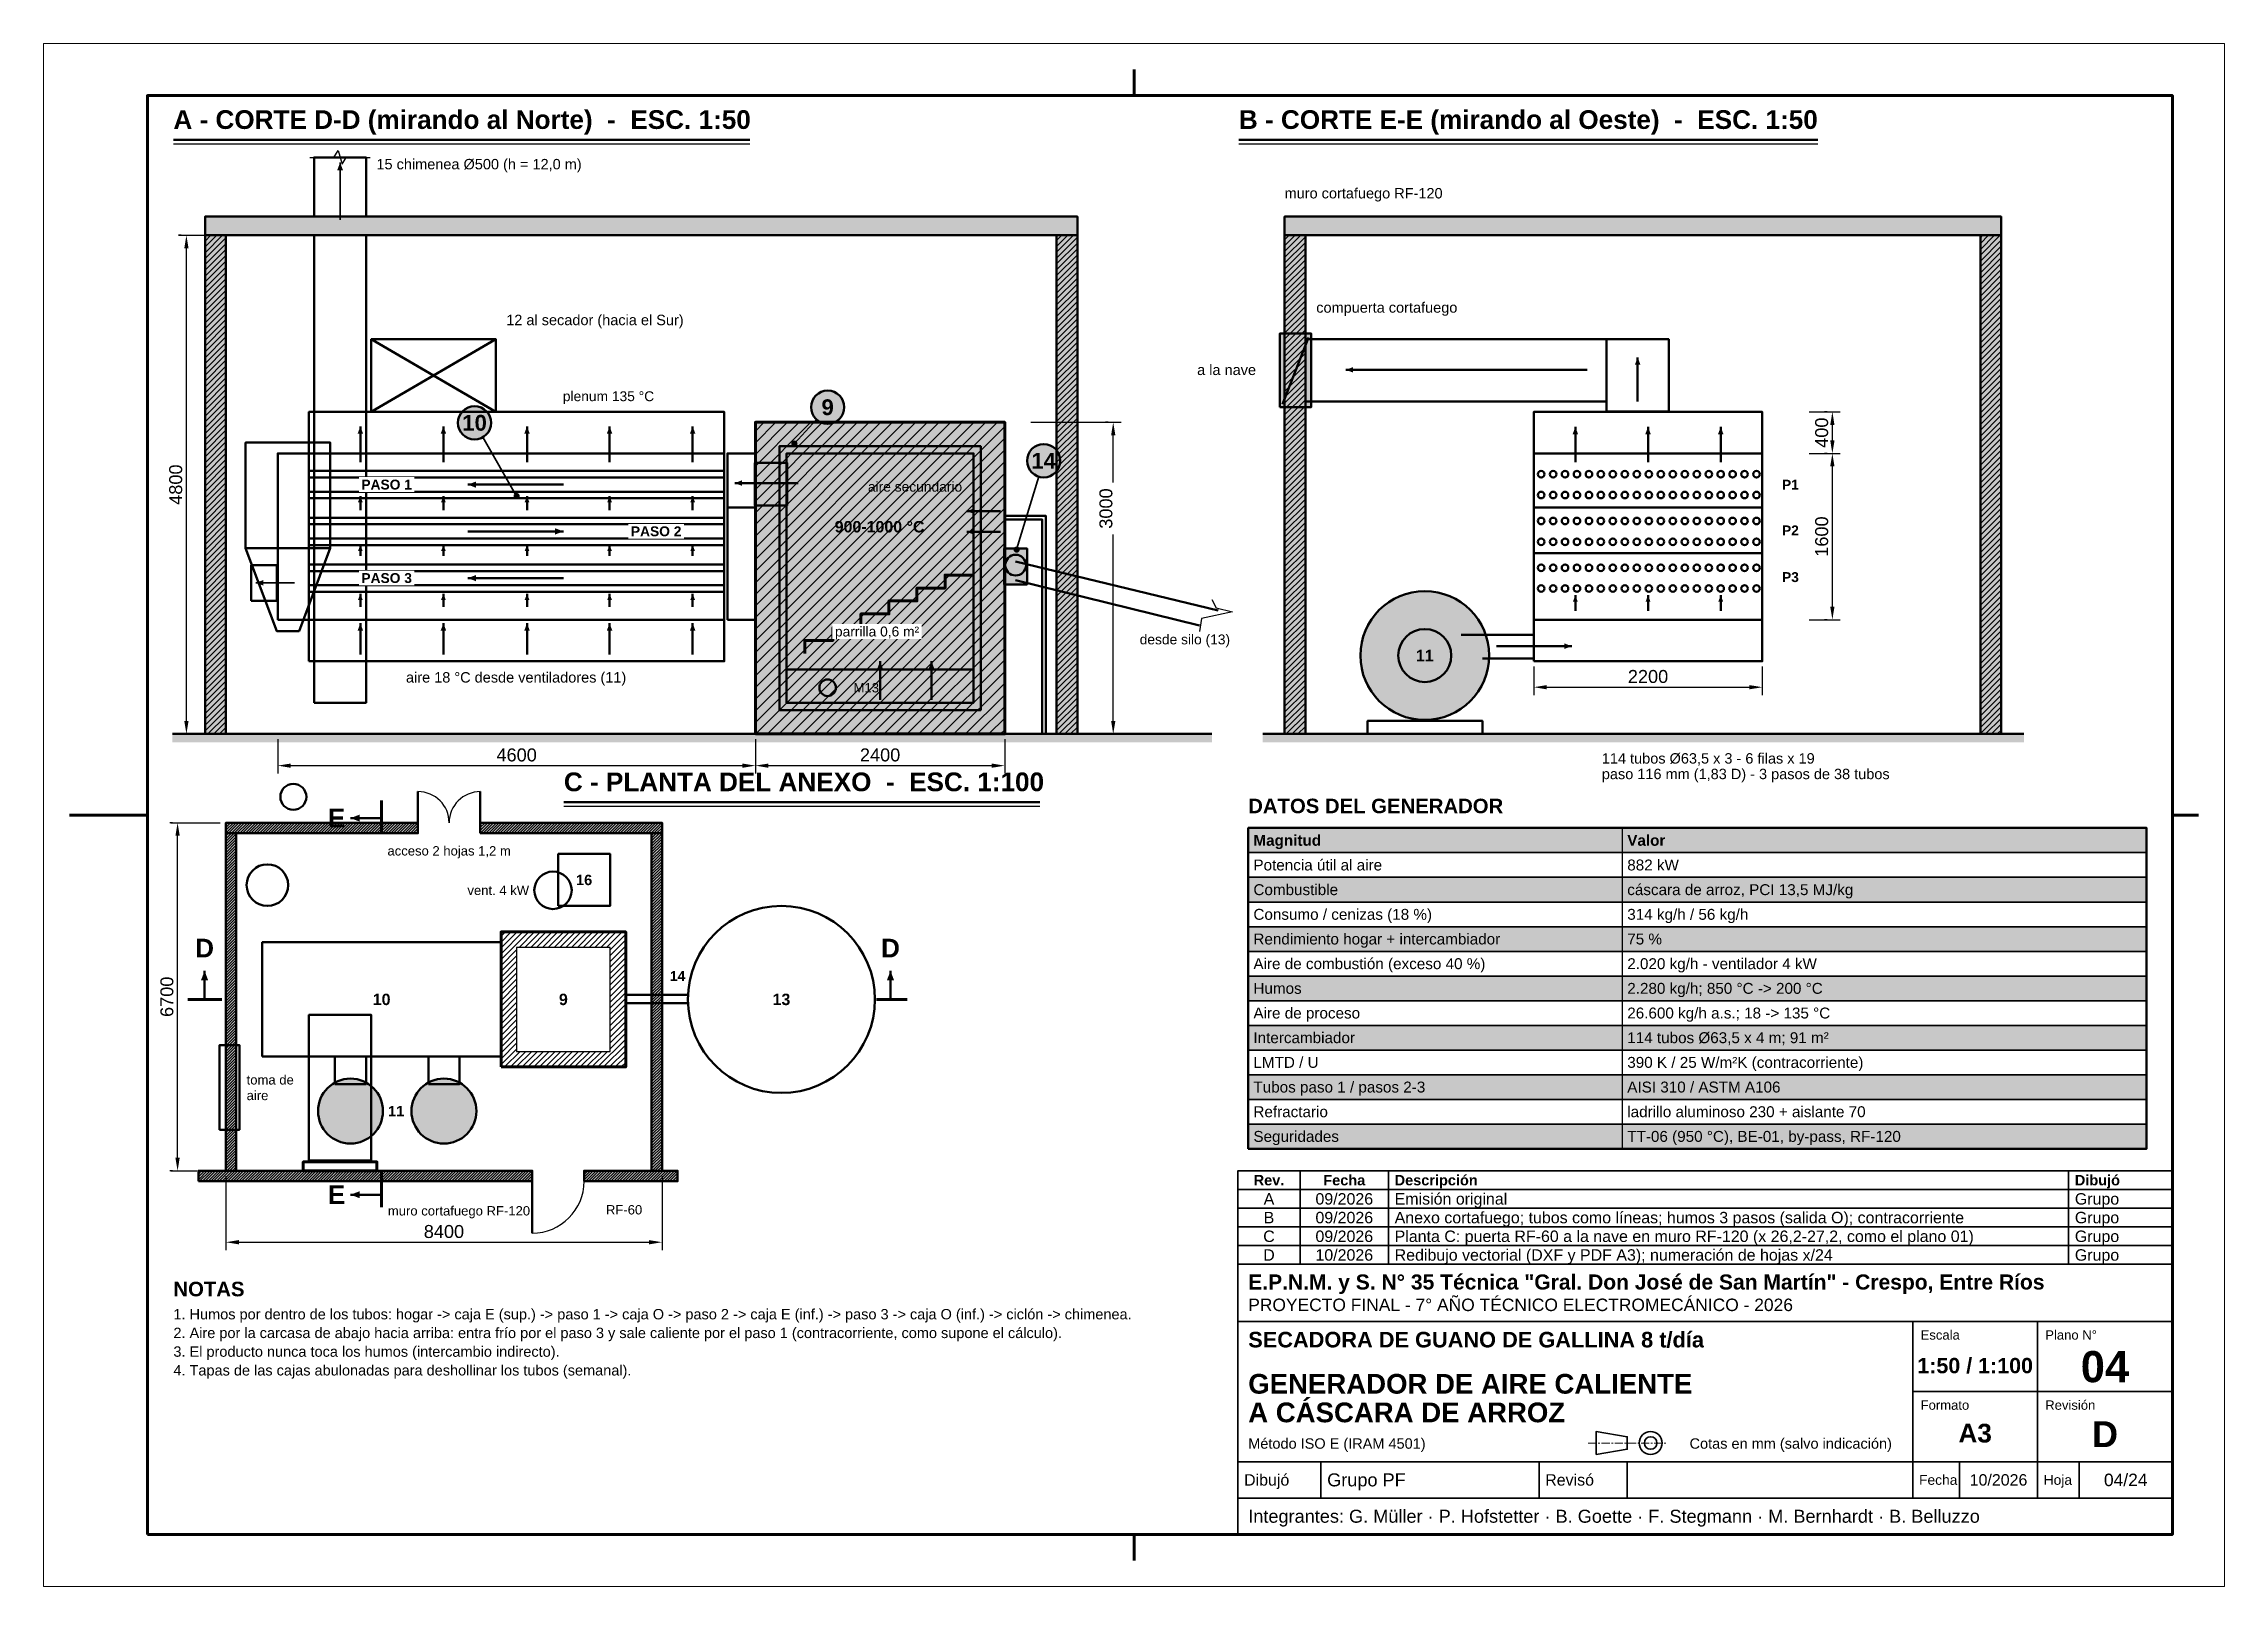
# Model space of a CAD drawing. Header units: millimetres. Extents: x 0 to 420, y 0 to 297.
import ezdxf
from ezdxf.enums import TextEntityAlignment as Align

# ---------------------------------------------------------------- set-up
doc = ezdxf.new("R2010")
doc.units = ezdxf.units.MM
doc.header["$LTSCALE"] = 0.5
doc.linetypes.add('CENTER', pattern=[5.08, 3.175, -0.635, 0.635, -0.635])
for name, color, linetype, lineweight in [('CONTORNO', 7, 'CONTINUOUS', 50), ('COTAS', 7, 'CONTINUOUS', 25), ('EJES', 1, 'CENTER', 18), ('FINO', 7, 'CONTINUOUS', 25), ('HOJA', 8, 'CONTINUOUS', 13), ('RAYADO', 8, 'CONTINUOUS', 18), ('RECUADRO', 7, 'CONTINUOUS', 70), ('RELLENO', 9, 'CONTINUOUS', 13), ('ROTULO', 7, 'CONTINUOUS', 35), ('TEXTO', 7, 'CONTINUOUS', 25)]:
    doc.layers.add(name, color=color, linetype=linetype, lineweight=lineweight)
doc.styles.add('NEGRITA', font='arialbd.ttf')
doc.styles.get("Standard").update_dxf_attribs({"font": 'arial.ttf'})
doc.dimstyles.new('IRAM', dxfattribs={"dimtxt": 2.5, "dimasz": 2.5, "dimexe": 1.5, "dimexo": 1, "dimgap": 0.8, "dimtad": 1, "dimdec": 1, "dimtxsty": 'Standard', "dimcen": 2.5, "dimazin": 3, "dimtfac": 1, "dimtmove": 0, "dimatfit": 3})

msp = doc.modelspace()

# ---------------------------------------------------------------- hatches: boundary and pattern name
at = {"layer": 'CONTORNO', "true_color": 0x6e6e6e}
for points in [[(57.1, 274.1), (56.53, 272.6), (57.67, 272.6)], [(81.7, 212.1), (83.3, 211.492), (83.3, 212.708)], [(133.1, 212.4), (134.5, 211.868), (134.5, 212.932)], [(100.1, 203.1), (98.5, 203.708), (98.5, 202.492)], [(40.9, 193.2), (42.3, 192.668), (42.3, 193.732)], [(81.7, 194.1), (83.3, 193.492), (83.3, 194.708)]]:
    msp.add_hatch(color=7, dxfattribs=at).paths.add_polyline_path(points)
at = {"layer": 'CONTORNO', "true_color": 0xd62828}
for points in [[(307, 236.6), (306.468, 235.2), (307.532, 235.2)], [(250.8, 234.2), (252.2, 233.668), (252.2, 234.732)], [(61, 223.3), (60.468, 221.9), (61.532, 221.9)], [(77, 223.3), (76.468, 221.9), (77.532, 221.9)], [(93.1, 223.3), (92.568, 221.9), (93.632, 221.9)], [(109, 223.3), (108.468, 221.9), (109.532, 221.9)], [(125, 223.3), (124.468, 221.9), (125.532, 221.9)], [(295, 223.2), (294.468, 221.8), (295.532, 221.8)], [(309, 223.2), (308.468, 221.8), (309.532, 221.8)], [(323, 223.2), (322.468, 221.8), (323.532, 221.8)], [(77, 209.9), (76.544, 208.7), (77.456, 208.7)], [(93.1, 209.9), (92.644, 208.7), (93.556, 208.7)], [(109, 209.9), (108.544, 208.7), (109.456, 208.7)], [(125, 209.9), (124.544, 208.7), (125.456, 208.7)]]:
    msp.add_hatch(color=7, dxfattribs=at).paths.add_polyline_path(points)
at = {"layer": 'CONTORNO', "true_color": 0x1f77b4}
for points in [[(177.8, 207), (179.2, 206.468), (179.2, 207.532)], [(177.8, 203), (179.2, 202.468), (179.2, 203.532)], [(61, 200.5), (60.544, 199.3), (61.456, 199.3)], [(77, 200.5), (76.544, 199.3), (77.456, 199.3)], [(93.1, 200.5), (92.644, 199.3), (93.556, 199.3)], [(109, 200.5), (108.544, 199.3), (109.456, 199.3)], [(77, 191.1), (76.544, 189.9), (77.456, 189.9)], [(93.1, 191.1), (92.644, 189.9), (93.556, 189.9)], [(109, 191.1), (108.544, 189.9), (109.456, 189.9)], [(125, 191.1), (124.544, 189.9), (125.456, 189.9)], [(295, 190.8), (294.544, 189.6), (295.456, 189.6)], [(309, 190.8), (308.544, 189.6), (309.456, 189.6)], [(323, 190.8), (322.544, 189.6), (323.456, 189.6)], [(61, 185.4), (60.468, 184), (61.532, 184)], [(77, 185.4), (76.468, 184), (77.532, 184)], [(93.1, 185.4), (92.568, 184), (93.632, 184)], [(109, 185.4), (108.468, 184), (109.532, 184)], [(125, 185.4), (124.468, 184), (125.532, 184)], [(294.3, 181), (292.9, 181.532), (292.9, 180.468)], [(161.1, 178.1), (160.568, 176.7), (161.632, 176.7)], [(171, 178.1), (170.468, 176.7), (171.532, 176.7)]]:
    msp.add_hatch(color=7, dxfattribs=at).paths.add_polyline_path(points)
at = {"layer": 'CONTORNO'}
for points in [[(59.1, 147.9), (60.9, 147.216), (60.9, 148.584)], [(31, 118.5), (30.316, 116.7), (31.684, 116.7)], [(163.1, 118.5), (162.416, 116.7), (163.784, 116.7)], [(59.1, 75.4), (60.9, 74.716), (60.9, 76.084)]]:
    msp.add_hatch(color=7, dxfattribs=at).paths.add_polyline_path(points)
at = {"layer": 'COTAS'}
h = msp.add_hatch(color=7, dxfattribs=at)
edge = h.paths.add_edge_path()
edge.add_arc((144.6, 220), 0.6, 0, 360)
h = msp.add_hatch(color=7, dxfattribs=at)
edge = h.paths.add_edge_path()
edge.add_arc((91.1, 209.9), 0.6, 0, 360)
h = msp.add_hatch(color=7, dxfattribs=at)
edge = h.paths.add_edge_path()
edge.add_arc((187.4, 199.6), 0.6, 0, 360)
at = {"layer": 'RAYADO'}
h = msp.add_hatch(dxfattribs=at)
h.set_pattern_fill('ANSI31', scale=0.25)
h.paths.add_polyline_path([(31.1, 164.1), (35.1, 164.1), (35.1, 260.1), (31.1, 260.1)])
h = msp.add_hatch(dxfattribs=at)
h.set_pattern_fill('ANSI31', scale=0.25)
h.paths.add_polyline_path([(195.1, 164.1), (199.1, 164.1), (199.1, 260.1), (195.1, 260.1)])
h = msp.add_hatch(dxfattribs=at)
h.set_pattern_fill('ANSI31', scale=0.25)
h.paths.add_polyline_path([(239, 164.1), (243, 164.1), (243, 260.1), (239, 260.1)])
h = msp.add_hatch(dxfattribs=at)
h.set_pattern_fill('ANSI31', scale=0.25)
h.paths.add_polyline_path([(373, 164.1), (377, 164.1), (377, 260.1), (373, 260.1)])
h = msp.add_hatch(dxfattribs=at)
h.set_pattern_fill('ANSI31', scale=0.5)
h.paths.add_polyline_path([(137.1, 164.1), (185.1, 164.1), (185.1, 224.1), (137.1, 224.1)])
h = msp.add_hatch(dxfattribs=at)
h.set_pattern_fill('EARTH', scale=0.35)
h.paths.add_polyline_path([(24.8, 162.5), (225, 162.5), (225, 164.1), (24.8, 164.1)])
h = msp.add_hatch(dxfattribs=at)
h.set_pattern_fill('EARTH', scale=0.35)
h.paths.add_polyline_path([(234.8, 162.5), (381.4, 162.5), (381.4, 164.1), (234.8, 164.1)])
h = msp.add_hatch(dxfattribs=at)
h.set_pattern_fill('ANSI31', scale=0.12)
h.paths.add_polyline_path([(35.1, 145), (72.1, 145), (72.1, 147), (35.1, 147)])
h = msp.add_hatch(dxfattribs=at)
h.set_pattern_fill('ANSI31', scale=0.12)
h.paths.add_polyline_path([(84.1, 145), (119.1, 145), (119.1, 147), (84.1, 147)])
h = msp.add_hatch(dxfattribs=at)
h.set_pattern_fill('ANSI31', scale=0.12)
h.paths.add_polyline_path([(35.1, 80), (37.1, 80), (37.1, 145), (35.1, 145)])
h = msp.add_hatch(dxfattribs=at)
h.set_pattern_fill('ANSI31', scale=0.12)
h.paths.add_polyline_path([(117.1, 80), (119.1, 80), (119.1, 145), (117.1, 145)])
h = msp.add_hatch(dxfattribs=at)
h.set_pattern_fill('ANSI31', scale=0.25)
h.paths.add_polyline_path([(88.1, 100), (112.1, 100), (112.1, 126), (88.1, 126)])
h.paths.add_polyline_path([(91.1, 103), (109.1, 103), (109.1, 123), (91.1, 123)], flags=16)
h = msp.add_hatch(dxfattribs=at)
h.set_pattern_fill('ANSI31', scale=0.12)
h.paths.add_polyline_path([(29.8, 78), (94.1, 78), (94.1, 80), (29.8, 80)])
h = msp.add_hatch(dxfattribs=at)
h.set_pattern_fill('ANSI31', scale=0.12)
h.paths.add_polyline_path([(104.1, 78), (122.1, 78), (122.1, 80), (104.1, 80)])
at = {"layer": 'RELLENO', "true_color": 0x7d7d7d}
for points in [[(31.1, 260.1), (199.1, 260.1), (199.1, 263.7), (31.1, 263.7)], [(239, 260.1), (377, 260.1), (377, 263.7), (239, 263.7)]]:
    msp.add_hatch(color=7, dxfattribs=at).paths.add_polyline_path(points)
at = {"layer": 'RELLENO', "true_color": 0xcdc3af}
for points in [[(31.1, 164.1), (35.1, 164.1), (35.1, 260.1), (31.1, 260.1)], [(195.1, 164.1), (199.1, 164.1), (199.1, 260.1), (195.1, 260.1)], [(239, 164.1), (243, 164.1), (243, 260.1), (239, 260.1)], [(373, 164.1), (377, 164.1), (377, 260.1), (373, 260.1)]]:
    msp.add_hatch(color=7, dxfattribs=at).paths.add_polyline_path(points)
at = {"layer": 'RELLENO', "true_color": 0xffffff}
for points in [[(238.1, 227), (244.1, 227), (244.1, 241.2), (238.1, 241.2)], [(137, 208.1), (143.2, 208.1), (143.2, 216.3), (137, 216.3)], [(143.1, 170.1), (179.1, 170.1), (179.1, 218.1), (143.1, 218.1)], [(185, 192.9), (189.4, 192.9), (189.4, 199.8), (185, 199.8)], [(35.1, 145), (72.1, 145), (72.1, 147), (35.1, 147)], [(84.1, 145), (119.1, 145), (119.1, 147), (84.1, 147)], [(35.1, 80), (37.1, 80), (37.1, 145), (35.1, 145)], [(117.1, 80), (119.1, 80), (119.1, 145), (117.1, 145)], [(29.8, 78), (94.1, 78), (94.1, 80), (29.8, 80)], [(104.1, 78), (122.1, 78), (122.1, 80), (104.1, 80)]]:
    msp.add_hatch(color=7, dxfattribs=at).paths.add_polyline_path(points)
h = msp.add_hatch(color=7, dxfattribs=at)
edge = h.paths.add_edge_path()
edge.add_arc((83, 224), 3.2, 0, 360)
h = msp.add_hatch(color=7, dxfattribs=at)
edge = h.paths.add_edge_path()
edge.add_arc((151, 227), 3.2, 0, 360)
at = {"layer": 'RELLENO', "true_color": 0xcda078}
msp.add_hatch(color=7, dxfattribs=at).paths.add_polyline_path([(137.1, 164.1), (185.1, 164.1), (185.1, 224.1), (137.1, 224.1)])
at = {"layer": 'RELLENO', "true_color": 0xffffff}
h = msp.add_hatch(color=7, dxfattribs=at)
edge = h.paths.add_edge_path()
edge.add_arc((192.6, 216.7), 3.2, 0, 360)
h = msp.add_hatch(color=7, dxfattribs=at)
edge = h.paths.add_edge_path()
edge.add_arc((266, 179.2), 12.4, 0, 360)
at = {"layer": 'RELLENO', "true_color": 0xe2e8ee}
msp.add_hatch(color=7, dxfattribs=at).paths.add_polyline_path([(232, 141.25), (405, 141.25), (405, 146), (232, 146)])
at = {"layer": 'RELLENO', "true_color": 0xf6f7f8}
for points in [[(232, 131.75), (405, 131.75), (405, 136.5), (232, 136.5)], [(232, 122.25), (405, 122.25), (405, 127), (232, 127)], [(232, 112.75), (405, 112.75), (405, 117.5), (232, 117.5)], [(232, 103.25), (405, 103.25), (405, 108), (232, 108)], [(232, 93.75), (405, 93.75), (405, 98.5), (232, 98.5)], [(232, 84.25), (405, 84.25), (405, 89), (232, 89)]]:
    msp.add_hatch(color=7, dxfattribs=at).paths.add_polyline_path(points)
at = {"layer": 'RELLENO', "true_color": 0xffffff}
h = msp.add_hatch(color=7, dxfattribs=at)
edge = h.paths.add_edge_path()
edge.add_arc((59.1, 91.5), 6.25, 0, 360)
h = msp.add_hatch(color=7, dxfattribs=at)
edge = h.paths.add_edge_path()
edge.add_arc((77.1, 91.5), 6.25, 0, 360)

# ---------------------------------------------------------------- linework, layer by layer
at = {"layer": 'CONTORNO'}
for p, q in [((25, 278.5), (135.9979, 278.5)), ((230.2, 278.5), (341.6742, 278.5)), ((243.6, 240.4), (238.6, 227.6)), ((24.8, 164.1), (225, 164.1)), ((234.8, 164.1), (381.4, 164.1)), ((72.1, 147), (72.1, 153)), ((84.1, 147), (84.1, 153)), ((100.2, 151), (191.835, 151)), ((112.1, 113.9), (124.1, 113.9)), ((112.1, 112.25), (124.1, 112.25)), ((94.1, 78), (94.1, 68))]:
    msp.add_line(p, q, dxfattribs=at)
at = {"layer": 'CONTORNO', "lineweight": 35, "true_color": 0x6e6e6e}
for p, q in [((57.1, 263.1), (57.1, 274.1)), ((48.3, 193.2), (40.9, 193.2))]:
    msp.add_line(p, q, dxfattribs=at)
at = {"layer": 'CONTORNO', "lineweight": 50, "true_color": 0xd62828}
for p, q in [((63.1, 226.1), (87.1, 240.1)), ((63.1, 240.1), (87.1, 226.1)), ((307, 228.1), (307, 236.6)), ((297.3, 234.2), (250.8, 234.2)), ((61, 216.4), (61, 223.3)), ((77, 216.4), (77, 223.3)), ((93.1, 216.4), (93.1, 223.3)), ((109, 216.4), (109, 223.3)), ((125, 216.4), (125, 223.3)), ((295, 216.4), (295, 223.2)), ((309, 216.4), (309, 223.2)), ((323, 216.4), (323, 223.2)), ((77, 207.2), (77, 209.9)), ((93.1, 207.2), (93.1, 209.9)), ((109, 207.2), (109, 209.9)), ((125, 207.2), (125, 209.9))]:
    msp.add_line(p, q, dxfattribs=at)
at = {"layer": 'CONTORNO', "lineweight": 50}
for p, q in [((51.1, 218.1), (131.1, 218.1)), ((51.1, 214.735), (131.1, 214.735)), ((287, 218.1), (331, 218.1)), ((51.1, 213.465), (131.1, 213.465)), ((51.1, 210.735), (131.1, 210.735)), ((51.1, 209.465), (131.1, 209.465)), ((131.7, 207.7), (137.1, 207.7)), ((287, 207.7), (331, 207.7)), ((51.1, 205.735), (131.1, 205.735)), ((51.1, 204.465), (131.1, 204.465)), ((51.1, 201.735), (131.1, 201.735)), ((51.1, 200.465), (131.1, 200.465)), ((287, 198.9), (331, 198.9)), ((51.1, 196.735), (131.1, 196.735)), ((51.1, 195.465), (131.1, 195.465)), ((187.2, 197.3), (226.2, 187.9)), ((187.2, 193.7), (222.6, 185)), ((51.1, 192.735), (131.1, 192.735)), ((51.1, 191.465), (131.1, 191.465)), ((51.1, 186.1), (131.1, 186.1)), ((287, 186.1), (331, 186.1)), ((273, 183.2), (287, 183.2)), ((143.1, 176.5), (179.1, 176.5)), ((277.1, 178.6), (287, 178.6)), ((65.1, 147.9), (59.1, 147.9)), ((31, 113), (31, 118.5)), ((163.1, 113), (163.1, 118.5)), ((65.1, 75.4), (59.1, 75.4))]:
    msp.add_line(p, q, dxfattribs=at)
at = {"layer": 'CONTORNO', "lineweight": 50, "true_color": 0x6e6e6e}
for p, q in [((100.1, 212.1), (81.7, 212.1)), ((145.3, 212.4), (133.1, 212.4)), ((81.7, 203.1), (100.1, 203.1)), ((100.1, 194.1), (81.7, 194.1))]:
    msp.add_line(p, q, dxfattribs=at)
at = {"layer": 'CONTORNO', "lineweight": 50, "true_color": 0x1f77b4}
for p, q in [((184.3, 207), (177.8, 207)), ((184.3, 203), (177.8, 203)), ((61, 198.4), (61, 200.5)), ((77, 198.4), (77, 200.5)), ((93.1, 198.4), (93.1, 200.5)), ((109, 198.4), (109, 200.5)), ((77, 188.6), (77, 191.1)), ((93.1, 188.6), (93.1, 191.1)), ((109, 188.6), (109, 191.1)), ((125, 188.6), (125, 191.1)), ((295, 187.8), (295, 190.8)), ((309, 187.8), (309, 190.8)), ((323, 187.8), (323, 190.8)), ((61, 179.4), (61, 185.4)), ((77, 179.4), (77, 185.4)), ((93.1, 179.4), (93.1, 185.4)), ((109, 179.4), (109, 185.4)), ((125, 179.4), (125, 185.4)), ((279.8, 181), (294.3, 181)), ((161.1, 170.7), (161.1, 178.1)), ((171, 170.7), (171, 178.1))]:
    msp.add_line(p, q, dxfattribs=at)
at = {"layer": 'CONTORNO', "lineweight": 70}
for p, q in [((65.1, 145), (65.1, 151.3)), ((27.75, 113), (34.3, 113)), ((160.4, 113), (166.3, 113)), ((65.1, 73), (65.1, 80))]:
    msp.add_line(p, q, dxfattribs=at)
at = {"layer": 'CONTORNO'}
for points in [[(52.1, 263.7), (62.1, 263.7), (62.1, 275.1), (52.1, 275.1)], [(31.1, 260.1), (199.1, 260.1), (199.1, 263.7), (31.1, 263.7)], [(239, 260.1), (377, 260.1), (377, 263.7), (239, 263.7)], [(31.1, 164.1), (35.1, 164.1), (35.1, 260.1), (31.1, 260.1)], [(52.1, 170.1), (62.1, 170.1), (62.1, 260.1), (52.1, 260.1)], [(195.1, 164.1), (199.1, 164.1), (199.1, 260.1), (195.1, 260.1)], [(239, 164.1), (243, 164.1), (243, 260.1), (239, 260.1)], [(373, 164.1), (377, 164.1), (377, 260.1), (373, 260.1)], [(137, 208.1), (143.2, 208.1), (143.2, 216.3), (137, 216.3)], [(40, 189.7), (44.9, 189.7), (44.9, 196.6), (40, 196.6)], [(232, 84.25), (405, 84.25), (405, 146), (232, 146)], [(51.1, 82), (63.1, 82), (63.1, 110), (51.1, 110)]]:
    msp.add_lwpolyline(points, close=True, dxfattribs=at)
at = {"layer": 'CONTORNO', "lineweight": 50, "true_color": 0xd62828}
for points in [[(63.1, 226.1), (87.1, 226.1), (87.1, 240.1), (63.1, 240.1)], [(243, 228.1), (301, 228.1), (301, 240.1), (243, 240.1)], [(301, 226.2), (313, 226.2), (313, 240.1), (301, 240.1)]]:
    msp.add_lwpolyline(points, close=True, dxfattribs=at)
at = {"layer": 'CONTORNO', "lineweight": 50}
for points in [[(238.1, 227), (244.1, 227), (244.1, 241.2), (238.1, 241.2)], [(51.1, 178.1), (131.1, 178.1), (131.1, 226.1), (51.1, 226.1)], [(287, 178.1), (331, 178.1), (331, 226.1), (287, 226.1)], [(38.9, 199.9), (55.2, 199.9), (55.2, 220.2), (38.9, 220.2)], [(141.7, 168.7), (180.5, 168.7), (180.5, 219.5), (141.7, 219.5)], [(45.1, 186.1), (51.1, 186.1), (51.1, 218.1), (45.1, 218.1)], [(131.7, 186.1), (137.1, 186.1), (137.1, 218.1), (131.7, 218.1)], [(143.1, 170.1), (179.1, 170.1), (179.1, 218.1), (143.1, 218.1)], [(185, 192.9), (189.4, 192.9), (189.4, 199.8), (185, 199.8)], [(255, 164.1), (277.1, 164.1), (277.1, 166.6), (255, 166.6)], [(35.1, 145), (72.1, 145), (72.1, 147), (35.1, 147)], [(84.1, 145), (119.1, 145), (119.1, 147), (84.1, 147)], [(35.1, 80), (37.1, 80), (37.1, 145), (35.1, 145)], [(117.1, 80), (119.1, 80), (119.1, 145), (117.1, 145)], [(99.1, 131), (109.1, 131), (109.1, 141), (99.1, 141)], [(42.1, 102), (88.1, 102), (88.1, 124), (42.1, 124)], [(33.9, 87.9), (37.7, 87.9), (37.7, 104.2), (33.9, 104.2)], [(56.1, 96.7), (62.1, 96.7), (62.1, 102), (56.1, 102)], [(74.1, 96.7), (80.1, 96.7), (80.1, 102), (74.1, 102)], [(29.8, 78), (94.1, 78), (94.1, 80), (29.8, 80)], [(104.1, 78), (122.1, 78), (122.1, 80), (104.1, 80)]]:
    msp.add_lwpolyline(points, close=True, dxfattribs=at)
at = {"layer": 'CONTORNO', "lineweight": 70}
for points in [[(137.1, 164.1), (185.1, 164.1), (185.1, 224.1), (137.1, 224.1)], [(88.1, 100), (112.1, 100), (112.1, 126), (88.1, 126)], [(50, 80), (64.2, 80), (64.2, 81.7), (50, 81.7)]]:
    msp.add_lwpolyline(points, close=True, dxfattribs=at)
at = {"layer": 'CONTORNO'}
for points in [[(185, 206.1), (193, 206.1), (193, 164.1)], [(185, 205.4), (192.3, 205.4), (192.3, 164.1)]]:
    msp.add_lwpolyline(points, dxfattribs=at)
at = {"layer": 'CONTORNO', "lineweight": 50}
msp.add_lwpolyline([(38.9, 199.9), (44.9, 183.9), (49.2, 183.9), (55.2, 199.9)], dxfattribs=at)
at = {"layer": 'CONTORNO', "lineweight": 70, "true_color": 0x464646}
msp.add_lwpolyline([(146.6, 179.6), (146.6, 182.1), (152, 182.1), (152, 184.6), (157.4, 184.6), (157.4, 187.2), (162.8, 187.2), (162.8, 189.7), (168.2, 189.7), (168.2, 192.2), (173.6, 192.2), (173.6, 194.7), (178.9, 194.7)], dxfattribs=at)
at = {"layer": 'CONTORNO', "lineweight": 50}
for centre, radius in [((288.4, 214.1), 0.635), ((290.706, 214.1), 0.635), ((293.012, 214.1), 0.635), ((295.318, 214.1), 0.635), ((297.624, 214.1), 0.635), ((299.93, 214.1), 0.635), ((302.236, 214.1), 0.635), ((304.542, 214.1), 0.635), ((306.848, 214.1), 0.635), ((309.154, 214.1), 0.635), ((311.46, 214.1), 0.635), ((313.766, 214.1), 0.635), ((316.072, 214.1), 0.635), ((318.378, 214.1), 0.635), ((320.684, 214.1), 0.635), ((322.99, 214.1), 0.635), ((325.296, 214.1), 0.635), ((327.602, 214.1), 0.635), ((329.908, 214.1), 0.635), ((288.4, 210.1), 0.635), ((290.706, 210.1), 0.635), ((293.012, 210.1), 0.635), ((295.318, 210.1), 0.635), ((297.624, 210.1), 0.635), ((299.93, 210.1), 0.635), ((302.236, 210.1), 0.635), ((304.542, 210.1), 0.635), ((306.848, 210.1), 0.635), ((309.154, 210.1), 0.635), ((311.46, 210.1), 0.635), ((313.766, 210.1), 0.635), ((316.072, 210.1), 0.635), ((318.378, 210.1), 0.635), ((320.684, 210.1), 0.635), ((322.99, 210.1), 0.635), ((325.296, 210.1), 0.635), ((327.602, 210.1), 0.635), ((329.908, 210.1), 0.635), ((288.4, 205.1), 0.635), ((288.4, 201.1), 0.635), ((290.706, 205.1), 0.635), ((290.706, 201.1), 0.635), ((293.012, 205.1), 0.635), ((293.012, 201.1), 0.635), ((295.318, 205.1), 0.635), ((295.318, 201.1), 0.635), ((297.624, 205.1), 0.635), ((297.624, 201.1), 0.635), ((299.93, 205.1), 0.635), ((299.93, 201.1), 0.635), ((302.236, 205.1), 0.635), ((302.236, 201.1), 0.635), ((304.542, 205.1), 0.635), ((304.542, 201.1), 0.635), ((306.848, 205.1), 0.635), ((306.848, 201.1), 0.635), ((309.154, 205.1), 0.635), ((309.154, 201.1), 0.635), ((311.46, 205.1), 0.635), ((311.46, 201.1), 0.635), ((313.766, 205.1), 0.635), ((313.766, 201.1), 0.635), ((316.072, 205.1), 0.635), ((316.072, 201.1), 0.635), ((318.378, 205.1), 0.635), ((318.378, 201.1), 0.635), ((320.684, 205.1), 0.635), ((320.684, 201.1), 0.635), ((322.99, 205.1), 0.635), ((322.99, 201.1), 0.635), ((325.296, 205.1), 0.635), ((325.296, 201.1), 0.635), ((327.602, 205.1), 0.635), ((327.602, 201.1), 0.635), ((329.908, 205.1), 0.635), ((329.908, 201.1), 0.635), ((187.2, 196.6), 2), ((288.4, 196.1), 0.635), ((290.706, 196.1), 0.635), ((293.012, 196.1), 0.635), ((295.318, 196.1), 0.635), ((297.624, 196.1), 0.635), ((299.93, 196.1), 0.635), ((302.236, 196.1), 0.635), ((304.542, 196.1), 0.635), ((306.848, 196.1), 0.635), ((309.154, 196.1), 0.635), ((311.46, 196.1), 0.635), ((313.766, 196.1), 0.635), ((316.072, 196.1), 0.635), ((318.378, 196.1), 0.635), ((320.684, 196.1), 0.635), ((322.99, 196.1), 0.635), ((325.296, 196.1), 0.635), ((327.602, 196.1), 0.635), ((329.908, 196.1), 0.635), ((266, 179.2), 12.4), ((288.4, 192.1), 0.635), ((290.706, 192.1), 0.635), ((293.012, 192.1), 0.635), ((295.318, 192.1), 0.635), ((297.624, 192.1), 0.635), ((299.93, 192.1), 0.635), ((302.236, 192.1), 0.635), ((304.542, 192.1), 0.635), ((306.848, 192.1), 0.635), ((309.154, 192.1), 0.635), ((311.46, 192.1), 0.635), ((313.766, 192.1), 0.635), ((316.072, 192.1), 0.635), ((318.378, 192.1), 0.635), ((320.684, 192.1), 0.635), ((322.99, 192.1), 0.635), ((325.296, 192.1), 0.635), ((327.602, 192.1), 0.635), ((329.908, 192.1), 0.635), ((266, 179.2), 5.1), ((151, 173), 1.6), ((48.1, 152), 2.5), ((43.1, 135), 4), ((98.1, 134), 3.6), ((142.1, 113), 18), ((59.1, 91.5), 6.25), ((77.1, 91.5), 6.25)]:
    msp.add_circle(centre, radius, dxfattribs=at)
at = {"layer": 'COTAS', "lineweight": 35}
for p, q in [((148.8407, 224.6383), (144.6, 220)), ((84.594, 221.2253), (91.1, 209.9)), ((191.669, 213.6384), (187.4, 199.6))]:
    msp.add_line(p, q, dxfattribs=at)
at = {"layer": 'COTAS', "lineweight": 50}
for centre in [(83, 224), (151, 227), (192.6, 216.7)]:
    msp.add_circle(centre, 3.2, dxfattribs=at)
at = {"layer": 'EJES'}
msp.add_line((297.5, 27.6), (312.5, 27.6), dxfattribs=at)
at = {"layer": 'FINO'}
for p, q in [((25, 277.7), (135.9979, 277.7)), ((230.2, 277.7), (341.6742, 277.7)), ((26, 260.1), (31.1, 260.1)), ((190.1, 224.1), (207.5, 224.1)), ((340, 226.1), (346, 226.1)), ((340, 218.1), (346, 218.1)), ((340, 186.1), (346, 186.1)), ((24.5, 147), (34, 147)), ((100.2, 150.2), (191.835, 150.2)), ((304, 146), (304, 84.25)), ((24.5, 80), (29.5, 80))]:
    msp.add_line(p, q, dxfattribs=at)
for points in [[(51.3, 275.1), (55.9, 275.1), (56.7, 276.4), (57.5, 273.8), (58.3, 275.1), (62.9, 275.1)], [(225, 190), (225.8, 188.4), (229, 187.6), (223, 186.3), (222.6, 183.8)]]:
    msp.add_lwpolyline(points, dxfattribs=at)
for points in [[(232, 141.25), (405, 141.25), (405, 146), (232, 146)], [(232, 136.5), (405, 136.5), (405, 141.25), (232, 141.25)], [(232, 131.75), (405, 131.75), (405, 136.5), (232, 136.5)], [(232, 127), (405, 127), (405, 131.75), (232, 131.75)], [(232, 122.25), (405, 122.25), (405, 127), (232, 127)], [(91.1, 103), (109.1, 103), (109.1, 123), (91.1, 123)], [(232, 117.5), (405, 117.5), (405, 122.25), (232, 122.25)], [(232, 112.75), (405, 112.75), (405, 117.5), (232, 117.5)], [(232, 108), (405, 108), (405, 112.75), (232, 112.75)], [(232, 103.25), (405, 103.25), (405, 108), (232, 108)], [(232, 98.5), (405, 98.5), (405, 103.25), (232, 103.25)], [(232, 93.75), (405, 93.75), (405, 98.5), (232, 98.5)], [(232, 89), (405, 89), (405, 93.75), (232, 93.75)], [(232, 84.25), (405, 84.25), (405, 89), (232, 89)]]:
    msp.add_lwpolyline(points, close=True, dxfattribs=at)
for centre, radius, start, end in [((72.1, 147), 6, 0, 90), ((84.1, 147), 6, 90, 180), ((94.1, 78), 10, 270, 360)]:
    msp.add_arc(centre, radius, start, end, dxfattribs=at)
at = {"layer": 'HOJA'}
msp.add_lwpolyline([(0, 0), (420, 0), (420, 297), (0, 297)], close=True, dxfattribs=at)
at = {"layer": 'RECUADRO'}
for p, q in [((210, 292), (210, 287)), ((5, 148.5), (20, 148.5)), ((415, 148.5), (410, 148.5)), ((210, 5), (210, 10))]:
    msp.add_line(p, q, dxfattribs=at)
msp.add_lwpolyline([(20, 10), (410, 10), (410, 287), (20, 287)], close=True, dxfattribs=at)
at = {"layer": 'ROTULO'}
for p, q in [((242, 76.4), (242, 80)), ((259, 76.4), (259, 80)), ((390, 76.4), (390, 80)), ((242, 72.8), (242, 76.4)), ((259, 72.8), (259, 76.4)), ((390, 72.8), (390, 76.4)), ((242, 69.2), (242, 72.8)), ((259, 69.2), (259, 72.8)), ((390, 69.2), (390, 72.8)), ((242, 65.6), (242, 69.2)), ((259, 65.6), (259, 69.2)), ((390, 65.6), (390, 69.2)), ((242, 62), (242, 65.6)), ((259, 62), (259, 65.6)), ((390, 62), (390, 65.6)), ((230, 62), (410, 62)), ((230, 10), (230, 62)), ((230, 51), (410, 51)), ((360, 24), (360, 51)), ((384, 24), (384, 51)), ((360, 37.5), (410, 37.5)), ((230, 24), (410, 24)), ((246, 17), (246, 24)), ((288, 17), (288, 24)), ((305, 17), (305, 24)), ((360, 17), (360, 24)), ((369, 17), (369, 24)), ((384, 17), (384, 24)), ((392, 17), (392, 24)), ((230, 17), (410, 17))]:
    msp.add_line(p, q, dxfattribs=at)
for points in [[(230, 76.4), (410, 76.4), (410, 80), (230, 80)], [(230, 72.8), (410, 72.8), (410, 76.4), (230, 76.4)], [(230, 69.2), (410, 69.2), (410, 72.8), (230, 72.8)], [(230, 65.6), (410, 65.6), (410, 69.2), (230, 69.2)], [(230, 62), (410, 62), (410, 65.6), (230, 65.6)], [(299, 25.4), (305, 26.4), (305, 28.8), (299, 29.8)]]:
    msp.add_lwpolyline(points, close=True, dxfattribs=at)
for radius in [2.2, 1.2]:
    msp.add_circle((309.5, 27.6), radius, dxfattribs=at)

# ---------------------------------------------------------------- texts
at = {"layer": 'COTAS', "style": 'NEGRITA'}
for s, p in [('9', (151, 227)), ('10', (83, 224)), ('14', (192.6, 216.7))]:
    msp.add_text(s, height=3.04, dxfattribs=at).set_placement(p, align=Align.MIDDLE_CENTER)
at = {"layer": 'ROTULO', "style": 'NEGRITA'}
for s, height, p in [('Rev.', 2, (236, 78.2)), ('Fecha', 2, (250.5, 78.2)), ('1:50 / 1:100', 2.956989, (372, 42.5)), ('04', 6, (397, 42.3)), ('A3', 3.6, (372, 29.5)), ('D', 5, (397, 29.3))]:
    msp.add_text(s, height=height, dxfattribs=at).set_placement(p, align=Align.MIDDLE_CENTER)
at = {"layer": 'ROTULO'}
for s, height, p in [('A', 2.2, (236, 74.6)), ('09/2026', 2.2, (250.5, 74.6)), ('B', 2.2, (236, 71)), ('09/2026', 2.2, (250.5, 71)), ('C', 2.2, (236, 67.4)), ('09/2026', 2.2, (250.5, 67.4)), ('D', 2.2, (236, 63.8)), ('10/2026', 2.2, (250.5, 63.8)), ('10/2026', 2.2, (376.5, 20.5)), ('04/24', 2.4, (401, 20.5))]:
    msp.add_text(s, height=height, dxfattribs=at).set_placement(p, align=Align.MIDDLE_CENTER)
at = {"layer": 'ROTULO', "style": 'NEGRITA'}
for s, height, p in [('Descripción', 2, (260.2, 78.2)), ('Dibujó', 2, (391.2, 78.2)), ('E.P.N.M. y S. N° 35 Técnica "Gral. Don José de San Martín" - Crespo, Entre Ríos', 2.9, (232, 58.6)), ('SECADORA DE GUANO DE GALLINA 8 t/día', 3, (232, 47.5)), ('GENERADOR DE AIRE CALIENTE', 3.8, (232, 39)), ('A CÁSCARA DE ARROZ', 3.8, (232, 33.49))]:
    msp.add_text(s, height=height, dxfattribs=at).set_placement(p, align=Align.MIDDLE_LEFT)
at = {"layer": 'ROTULO'}
for s, height, p in [('Emisión original', 2.2, (260.2, 74.6)), ('Grupo', 2.2, (391.2, 74.6)), ('Anexo cortafuego; tubos como líneas; humos 3 pasos (salida O); contracorriente', 2.2, (260.2, 71)), ('Grupo', 2.2, (391.2, 71)), ('Planta C: puerta RF-60 a la nave en muro RF-120 (x 26,2-27,2, como el plano 01)', 2.2, (260.2, 67.4)), ('Grupo', 2.2, (391.2, 67.4)), ('Redibujo vectorial (DXF y PDF A3); numeración de hojas x/24', 2.2, (260.2, 63.8)), ('Grupo', 2.2, (391.2, 63.8)), ('PROYECTO FINAL - 7° AÑO TÉCNICO ELECTROMECÁNICO - 2026', 2.4, (232, 54.2)), ('Método ISO E (IRAM 4501)', 2, (232, 27.5)), ('Cotas en mm (salvo indicación)', 2, (317, 27.5)), ('Dibujó', 2.2, (231.2, 20.5)), ('Grupo PF', 2.5, (247.2, 20.5)), ('Revisó', 2.2, (289.2, 20.5)), ('Fecha', 1.9, (361.2, 20.5)), ('Hoja', 1.9, (385.2, 20.5)), ('Integrantes: G. Müller · P. Hofstetter · B. Goette · F. Stegmann · M. Bernhardt · B. Belluzzo', 2.5, (232, 13.5))]:
    msp.add_text(s, height=height, dxfattribs=at).set_placement(p, align=Align.MIDDLE_LEFT)
for s, p in [('Escala', (361.5, 49.3)), ('Plano N°', (385.5, 49.3)), ('Formato', (361.5, 35.8)), ('Revisión', (385.5, 35.8))]:
    msp.add_text(s, height=1.8, dxfattribs=at).set_placement(p, align=Align.TOP_LEFT)
at = {"layer": 'TEXTO', "style": 'NEGRITA'}
for s, height, p in [('A - CORTE D-D (mirando al Norte)  -  ESC. 1:50', 3.6, (25, 279.5)), ('B - CORTE E-E (mirando al Oeste)  -  ESC. 1:50', 3.6, (230.2, 279.5)), ('C - PLANTA DEL ANEXO  -  ESC. 1:100', 3.6, (100.2, 152)), ('DATOS DEL GENERADOR', 2.8, (232, 148)), ('NOTAS', 2.8, (25, 55))]:
    msp.add_text(s, height=height, dxfattribs=at).set_placement(p, align=Align.BOTTOM_LEFT)
at = {"layer": 'TEXTO'}
for s, height, p in [('15 chimenea Ø500 (h = 12,0 m)', 2, (64.1, 273.8)), ('muro cortafuego RF-120', 2, (239, 268.2)), ('12 al secador (hacia el Sur)', 2, (89.1, 243.8)), ('compuerta cortafuego', 2, (245.1, 246.2)), ('M13', 1.8, (156, 173)), ('114 tubos Ø63,5 x 3 - 6 filas x 19', 2, (300.1, 159.4)), ('paso 116 mm (1,83 D) - 3 pasos de 38 tubos', 2, (300.1, 156.4)), ('Potencia útil al aire', 2.1, (233, 138.875)), ('882 kW', 2.1, (305, 138.875)), ('Combustible', 2.1, (233, 134.125)), ('cáscara de arroz, PCI 13,5 MJ/kg', 2.1, (305, 134.125)), ('Consumo / cenizas (18 %)', 2.1, (233, 129.375)), ('314 kg/h / 56 kg/h', 2.1, (305, 129.375)), ('Rendimiento hogar + intercambiador', 2.1, (233, 124.625)), ('75 %', 2.1, (305, 124.625)), ('Aire de combustión (exceso 40 %)', 2.1, (233, 119.875)), ('2.020 kg/h - ventilador 4 kW', 2.1, (305, 119.875)), ('Humos', 2.1, (233, 115.125)), ('2.280 kg/h; 850 °C -> 200 °C', 2.1, (305, 115.125)), ('Aire de proceso', 2.1, (233, 110.375)), ('26.600 kg/h a.s.; 18 -> 135 °C', 2.1, (305, 110.375)), ('Intercambiador', 2.1, (233, 105.625)), ('114 tubos Ø63,5 x 4 m; 91 m²', 2.1, (305, 105.625)), ('LMTD / U', 2.1, (233, 100.875)), ('390 K / 25 W/m²K (contracorriente)', 2.1, (305, 100.875)), ('Tubos paso 1 / pasos 2-3', 2.1, (233, 96.125)), ('AISI 310 / ASTM A106', 2.1, (305, 96.125)), ('Refractario', 2.1, (233, 91.375)), ('ladrillo aluminoso 230 + aislante 70', 2.1, (305, 91.375)), ('Seguridades', 2.1, (233, 86.625)), ('TT-06 (950 °C), BE-01, by-pass, RF-120', 2.1, (305, 86.625)), ('muro cortafuego RF-120', 1.8, (66.3, 72.3)), ('RF-60', 1.8, (108.3, 72.5)), ('1. Humos por dentro de los tubos: hogar -> caja E (sup.) -> paso 1 -> caja O -> paso 2 -> caja E (inf.) -> paso 3 -> caja O (inf.) -> ciclón -> chimenea.', 2, (25, 52.4)), ('3. El producto nunca toca los humos (intercambio indirecto).', 2, (25, 45.2)), ('2. Aire por la carcasa de abajo hacia arriba: entra frío por el paso 3 y sale caliente por el paso 1 (contracorriente, como supone el cálculo).', 2, (25, 48.8)), ('4. Tapas de las cajas abulonadas para deshollinar los tubos (semanal).', 2, (25, 41.6))]:
    msp.add_text(s, height=height, dxfattribs=at).set_placement(p, align=Align.MIDDLE_LEFT)
for s, height, p in [('a la nave', 2, (233.5, 234.2)), ('aire secundario', 1.9, (176.9, 211.7)), ('vent. 4 kW', 1.8, (93.5, 134))]:
    msp.add_text(s, height=height, dxfattribs=at).set_placement(p, align=Align.MIDDLE_RIGHT)
msp.add_text('plenum 135 °C', height=1.9, dxfattribs=at).set_placement((100, 227.6), align=Align.BOTTOM_LEFT)
at = {"layer": 'TEXTO', "style": 'NEGRITA'}
for s, height, p in [('P1', 1.9, (334.8, 212.1)), ('P2', 1.9, (334.8, 203.3)), ('P3', 1.9, (334.8, 194.3)), ('Magnitud', 2.1, (233, 143.625)), ('Valor', 2.1, (305, 143.625))]:
    msp.add_text(s, height=height, dxfattribs=at).set_placement(p, align=Align.MIDDLE_LEFT)
for s, height, p in [('900-1000 °C', 2.2, (161, 204)), ('11', 2.2, (266, 179.2)), ('16', 2, (104.1, 136)), ('14', 1.9, (122.1, 117.5)), ('10', 2.2, (65.1, 113)), ('9', 2.2, (100.1, 113)), ('13', 2.2, (142.1, 113)), ('11', 2, (67.9, 91.5))]:
    msp.add_text(s, height=height, dxfattribs=at).set_placement(p, align=Align.MIDDLE_CENTER)
at = {"layer": 'TEXTO'}
for s, height, p in [('desde silo (13)', 1.9, (219.8, 182.3)), ('aire 18 °C desde ventiladores (11)', 2, (91, 175)), ('acceso 2 hojas 1,2 m', 1.8, (78.1, 141.6))]:
    msp.add_text(s, height=height, dxfattribs=at).set_placement(p, align=Align.MIDDLE_CENTER)
at = {"layer": 'TEXTO', "style": 'NEGRITA'}
for p in [(58.1, 147.9), (58.1, 75.4)]:
    msp.add_text('E', height=3.6, dxfattribs=at).set_placement(p, align=Align.MIDDLE_RIGHT)
for p in [(31, 120), (163.1, 120)]:
    msp.add_text('D', height=3.6, dxfattribs=at).set_placement(p, align=Align.BOTTOM_CENTER)
at = {"layer": 'TEXTO', "insert": (39.1, 96), "char_height": 1.8, "attachment_point": 4}
msp.add_mtext('toma de\\Paire', dxfattribs=at)

# ---------------------------------------------------------------- dimensions: what is measured, and where the dimension line sits
at = {"layer": 'COTAS'}
for base, p1, p2, override in [((27.5, 164.1), (27.5, 164.1), (27.5, 260.1), {"dimlfac": 50}), ((344.5, 218.1), (344.5, 218.1), (344.5, 226.1), {"dimlfac": 50}), ((344.5, 186.1), (344.5, 186.1), (344.5, 218.1), {"dimlfac": 50}), ((25.8, 80), (25.8, 80), (25.8, 147), {"dimlfac": 100})]:
    msp.add_linear_dim(base=base, p1=p1, p2=p2, angle=90, dimstyle='IRAM', override=override, dxfattribs=at).render()
msp.add_linear_dim(base=(206, 164.1), p1=(206, 164.1), p2=(206, 224.1), angle=90, location=(204.6, 207.5), dimstyle='IRAM', override={"dimlfac": 50, "dimtmove": 2}, dxfattribs=at).render()
for base, p1, p2, override in [((287, 173.1), (287, 178.1), (331, 178.1), {"dimlfac": 50}), ((45.1, 158), (45.1, 164.1), (137.1, 164.1), {"dimlfac": 50}), ((137.1, 158), (137.1, 164.1), (185.1, 164.1), {"dimlfac": 50}), ((35.1, 66.25), (35.1, 80), (119.1, 80), {"dimlfac": 100})]:
    msp.add_linear_dim(base=base, p1=p1, p2=p2, dimstyle='IRAM', override=override, dxfattribs=at).render()

# ---------------------------------------------------------------- next in the draw order: texts
at = {"layer": 'TEXTO', "char_height": 1.9, "attachment_point": 4, "style": 'NEGRITA', "bg_fill": 3, "box_fill_scale": 1.25, "bg_fill_color": 0}
for s, insert in [('PASO 1', (61.2, 212.1)), ('PASO 2', (113.1, 203.1)), ('PASO 3', (61.2, 194.1))]:
    msp.add_mtext(s, dxfattribs=dict(at, insert=insert))
at = {"layer": 'TEXTO', "insert": (152.4, 182.3), "char_height": 1.9, "attachment_point": 7, "bg_fill": 3, "box_fill_scale": 1.25, "bg_fill_color": 0}
msp.add_mtext('parrilla 0,6 m²', dxfattribs=at)

# ---------------------------------------------------------------- next in the draw order: hatches: boundary and pattern name
at = {"layer": 'CONTORNO', "true_color": 0xd62828}
msp.add_hatch(color=7, dxfattribs=at).paths.add_polyline_path([(61, 209.9), (60.544, 208.7), (61.456, 208.7)])
at = {"layer": 'CONTORNO', "true_color": 0x1f77b4}
for points in [[(125, 200.5), (124.544, 199.3), (125.456, 199.3)], [(61, 191.1), (60.544, 189.9), (61.456, 189.9)]]:
    msp.add_hatch(color=7, dxfattribs=at).paths.add_polyline_path(points)

# ---------------------------------------------------------------- next in the draw order: linework, layer by layer
at = {"layer": 'CONTORNO', "lineweight": 50, "true_color": 0xd62828}
msp.add_line((61, 207.2), (61, 209.9), dxfattribs=at)
at = {"layer": 'CONTORNO', "lineweight": 50, "true_color": 0x1f77b4}
for p, q in [((125, 198.4), (125, 200.5)), ((61, 188.6), (61, 191.1))]:
    msp.add_line(p, q, dxfattribs=at)

doc.saveas('drawing.dxf')
